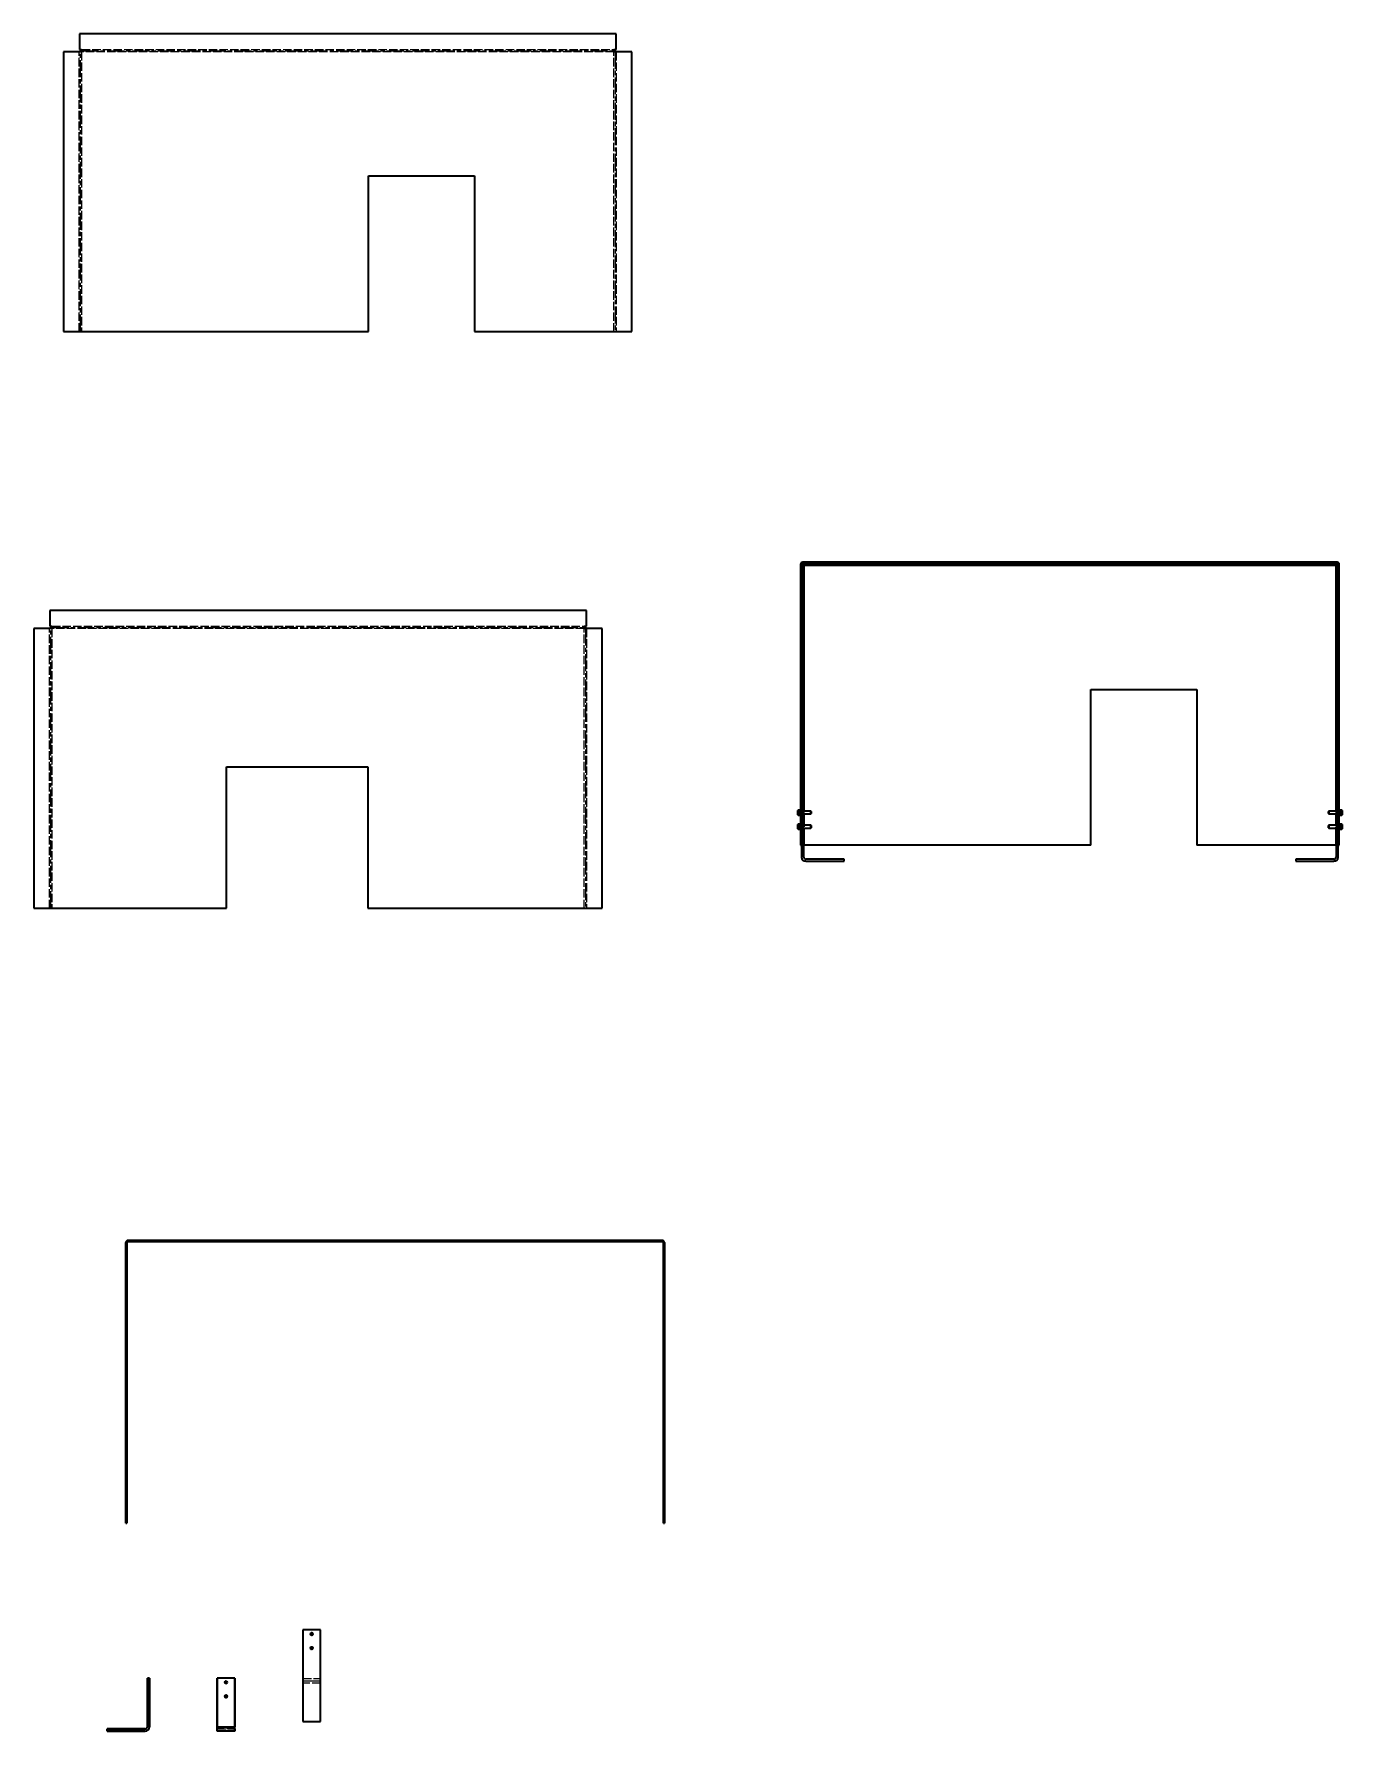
# Model space of a CAD drawing. Header units: millimetres. Extents: x 4 to 6792, y -31 to 4560.
# Drawn here: x 1198 to 3049, y 225 to 2626 of the extents above; entities that cross this region are included whole.
import ezdxf

# ---------------------------------------------------------------- set-up
doc = ezdxf.new("R2010")
doc.units = ezdxf.units.MM
doc.linetypes.add('ACAD_ISO02W100', pattern=[15, 12, -3])
doc.linetypes.add('ACAD_ISO08W100', pattern=[36, 24, -3, 6, -3])
doc.layers.add('Hidden Edges', color=7, linetype='ACAD_ISO02W100', lineweight=35)
doc.layers.add('Visible Edges', color=7, linetype='Continuous', lineweight=50)

msp = doc.modelspace()

# ---------------------------------------------------------------- linework, layer by layer
at = {"layer": 'Hidden Edges', "linetype": 'ACAD_ISO02W100', "lineweight": 18}
for p, q in [((1262.2, 2205.2), (1262.2, 2600.7)), ((1265.6, 2604.1), (2018.6, 2604.1)), ((1265.6, 2600.7), (1265.6, 2205.2)), ((2018.6, 2600.7), (1265.6, 2600.7)), ((2018.6, 2205.2), (2018.6, 2600.7)), ((2022, 2600.7), (2022, 2205.2)), ((1220.2, 1389.4), (1220.2, 1784.9)), ((1223.6, 1788.3), (1976.6, 1788.3)), ((1223.6, 1784.9), (1223.6, 1389.4)), ((1976.6, 1784.9), (1223.6, 1784.9)), ((1976.6, 1389.4), (1976.6, 1784.9)), ((1980, 1784.9), (1980, 1389.4)), ((1361.7, 296.4), (1358.7, 296.4)), ((1361.7, 296), (1358.7, 296)), ((1358.7, 292.8), (1361.7, 292.8)), ((1358.7, 292.4), (1361.7, 292.4)), ((1578.6, 299.7), (1603.6, 299.7)), ((1603.6, 292.9), (1578.6, 292.9)), ((1361.7, 276.4), (1358.7, 276.4)), ((1361.7, 276), (1358.7, 276)), ((1358.7, 272.8), (1361.7, 272.8)), ((1358.7, 272.4), (1361.7, 272.4)), ((1482.5, 231.4), (1457.5, 231.4)), ((1457.5, 228.4), (1482.5, 228.4)), ((1482.5, 228.4), (1457.5, 228.4))]:
    msp.add_line(p, q, dxfattribs=at)
at = {"layer": 'Hidden Edges', "linetype": 'ACAD_ISO08W100', "lineweight": 25}
for p, q in [((1263.9, 2205.2), (1263.9, 2600.7)), ((1265.6, 2602.4), (2018.6, 2602.4)), ((2020.3, 2600.7), (2020.3, 2205.2)), ((1221.9, 1389.4), (1221.9, 1784.9)), ((1223.6, 1786.6), (1976.6, 1786.6)), ((1978.3, 1784.9), (1978.3, 1389.4)), ((1578.6, 296.3), (1603.6, 296.3))]:
    msp.add_line(p, q, dxfattribs=at)
at = {"layer": 'Hidden Edges', "linetype": 'ACAD_ISO02W100', "lineweight": 18}
for centre, radius, start, end in [((1591.1, 362.7), 2, 349.979, 219.5141), ((1591.1, 362.7), 2, 233.0132, 238.314), ((1591.1, 362.7), 2, 243.7592, 259.9985), ((1591.1, 362.7), 1.62, 359.9731, 37.3483), ((1591.1, 342.7), 2, 349.9947, 206.0004), ((1591.1, 342.7), 2, 349.9947, 206.0004), ((1591.1, 342.7), 2, 212.6609, 219.5109), ((1591.1, 342.7), 2, 212.6609, 219.5109), ((1591.1, 342.7), 2, 238.3182, 243.7628), ((1591.1, 342.7), 2, 238.3182, 243.7628), ((1591.1, 342.7), 2, 249.257, 259.9999), ((1591.1, 342.7), 2, 249.257, 259.9999), ((1591.1, 342.7), 1.62, 90, 95.871), ((1591.1, 342.7), 1.62, 59.9822, 65.8513), ((1591.1, 342.7), 1.62, 29.9941, 37.3584), ((1591.1, 342.7), 1.62, 359.9929, 5.8617), ((1470, 294.4), 2, 161.0126, 204.2626), ((1470, 294.4), 2, 150.2612, 155.7097), ((1470, 294.4), 2, 215.0161, 221.6686), ((1470, 294.4), 2, 79.9922, 139.3128), ((1470, 294.4), 2, 258.2442, 285.2455), ((1470, 294.4), 2, 295.9998, 302.6485), ((1470, 294.4), 2, 309.487, 349.9823), ((1470, 274.4), 2, 150.2528, 204.2535), ((1470, 274.4), 2, 79.9938, 144.7543), ((1470, 274.4), 2, 215.0084, 221.6614), ((1470, 274.4), 2, 247.2998, 258.2422), ((1470, 274.4), 2, 268.9903, 274.2963), ((1470, 274.4), 2, 279.7472, 349.9916), ((1470, 274.4), 1.62, 359.9896, 5.8585)]:
    msp.add_arc(centre, radius, start, end, dxfattribs=at)
at = {"layer": 'Visible Edges', "linetype": 'Continuous', "lineweight": 35}
for p, q in [((2021.6, 2626.1), (1262.6, 2626.1)), ((2021.6, 2626.1), (1262.6, 2626.1)), ((1262.6, 2626.1), (1262.6, 2604.1)), ((1262.6, 2626.1), (1262.6, 2604.1)), ((2021.6, 2604.1), (2021.6, 2626.1)), ((2021.6, 2604.1), (2021.6, 2626.1)), ((1265.6, 2600.7), (1240.2, 2600.7)), ((1265.6, 2600.7), (1240.2, 2600.7)), ((1240.2, 2600.7), (1240.2, 2205.2)), ((1240.2, 2600.7), (1240.2, 2205.2)), ((1262.6, 2604.1), (1265.6, 2604.1)), ((1262.6, 2604.1), (1265.6, 2604.1)), ((1265.6, 2604.1), (1265.6, 2600.7)), ((1265.6, 2604.1), (1265.6, 2600.7)), ((2018.6, 2600.7), (2018.6, 2604.1)), ((2018.6, 2600.7), (2018.6, 2604.1)), ((2018.6, 2604.1), (2021.6, 2604.1)), ((2018.6, 2604.1), (2021.6, 2604.1)), ((2044, 2600.7), (2018.6, 2600.7)), ((2044, 2600.7), (2018.6, 2600.7)), ((2044, 2205.2), (2044, 2600.7)), ((2044, 2205.2), (2044, 2600.7)), ((1671.6, 2205.2), (1671.6, 2425.2)), ((1671.6, 2205.2), (1671.6, 2425.2)), ((1671.6, 2425.2), (1821.6, 2425.2)), ((1671.6, 2425.2), (1821.6, 2425.2)), ((1821.6, 2425.2), (1821.6, 2205.2)), ((1821.6, 2425.2), (1821.6, 2205.2)), ((1240.2, 2205.2), (1671.6, 2205.2)), ((1240.2, 2205.2), (1671.6, 2205.2)), ((1821.6, 2205.2), (2044, 2205.2)), ((1821.6, 2205.2), (2044, 2205.2)), ((2282.6, 1875.7), (2282.6, 1527.2)), ((2282.6, 1875.7), (2282.6, 1525.8)), ((2284.1, 1527.2), (2284.1, 1875.7)), ((2284.1, 1529.1), (2284.1, 1875.7)), ((2284.1, 1875.7), (3043.1, 1875.7)), ((2287.1, 1874.2), (2284.1, 1874.2)), ((3041.6, 1878.7), (2285.6, 1878.7)), ((3041.6, 1878.7), (2285.6, 1878.7)), ((2285.6, 1877.2), (3041.6, 1877.2)), ((2285.6, 1529.1), (2285.6, 1874.2)), ((2287.1, 1874.2), (2285.6, 1874.2)), ((2287.1, 1875.7), (2287.1, 1874.2)), ((3040.1, 1874.2), (2287.1, 1874.2)), ((2287.1, 1874.2), (2287.1, 1524.7)), ((3040.1, 1874.2), (3040.1, 1875.7)), ((3040.1, 1874.2), (3041.6, 1874.2)), ((3040.1, 1525.8), (3040.1, 1874.2)), ((3041.6, 1874.2), (3041.6, 1528)), ((3043.1, 1875.7), (3043.1, 1527.2)), ((3043.1, 1875.7), (3043.1, 1525.8)), ((3044.6, 1527.2), (3044.6, 1875.7)), ((3044.6, 1526.9), (3044.6, 1875.7)), ((1979.6, 1810.3), (1220.6, 1810.3)), ((1979.6, 1810.3), (1220.6, 1810.3)), ((1220.6, 1810.3), (1220.6, 1788.3)), ((1220.6, 1810.3), (1220.6, 1788.3)), ((1979.6, 1788.3), (1979.6, 1810.3)), ((1979.6, 1788.3), (1979.6, 1810.3)), ((1223.6, 1784.9), (1198.2, 1784.9)), ((1223.6, 1784.9), (1198.2, 1784.9)), ((1198.2, 1784.9), (1198.2, 1389.4)), ((1198.2, 1784.9), (1198.2, 1389.4)), ((1220.6, 1788.3), (1223.6, 1788.3)), ((1220.6, 1788.3), (1223.6, 1788.3)), ((1223.6, 1788.3), (1223.6, 1784.9)), ((1223.6, 1788.3), (1223.6, 1784.9)), ((1976.6, 1784.9), (1976.6, 1788.3)), ((1976.6, 1784.9), (1976.6, 1788.3)), ((1976.6, 1788.3), (1979.6, 1788.3)), ((1976.6, 1788.3), (1979.6, 1788.3)), ((2002, 1784.9), (1976.6, 1784.9)), ((2002, 1784.9), (1976.6, 1784.9)), ((2002, 1389.4), (2002, 1784.9)), ((2002, 1389.4), (2002, 1784.9)), ((2693.1, 1478.7), (2693.1, 1698.7)), ((2693.1, 1698.7), (2843.1, 1698.7)), ((2843.1, 1698.7), (2843.1, 1478.7)), ((1470.6, 1389.4), (1470.6, 1589.4)), ((1470.6, 1389.4), (1470.6, 1589.4)), ((1470.6, 1589.4), (1670.6, 1589.4)), ((1470.6, 1589.4), (1670.6, 1589.4)), ((1670.6, 1589.4), (1670.6, 1389.4)), ((1670.6, 1589.4), (1670.6, 1389.4)), ((2279.1, 1528.2), (2278.6, 1527.7)), ((2278.6, 1527.7), (2278.6, 1526.2)), ((2278.6, 1521.7), (2278.6, 1527.7)), ((2278.6, 1526.2), (2281.9, 1526.2)), ((2278.6, 1524.7), (2278.6, 1526.2)), ((2278.6, 1526.2), (2281.9, 1526.2)), ((2278.6, 1523.2), (2278.6, 1524.7)), ((2278.6, 1524.7), (2281.9, 1524.7)), ((2281.9, 1523.2), (2278.6, 1523.2)), ((2278.6, 1523.2), (2278.6, 1521.7)), ((2278.6, 1523.2), (2281.9, 1523.2)), ((2278.6, 1521.7), (2279.1, 1521.2)), ((2282.6, 1528.2), (2279.1, 1528.2)), ((2279.1, 1528.2), (2279.1, 1521.2)), ((2279.1, 1521.2), (2282.6, 1521.2)), ((2281.9, 1526.2), (2281.9, 1523.2)), ((2281.9, 1526.2), (2281.9, 1524.7)), ((2281.9, 1524.7), (2281.9, 1523.2)), ((2282.6, 1526.7), (2282.6, 1528.2)), ((2282.6, 1527.2), (2284.1, 1527.2)), ((2282.6, 1526.2), (2282.6, 1527.2)), ((2297.1, 1526.7), (2282.6, 1526.7)), ((2282.6, 1521.2), (2282.6, 1522.7)), ((2282.6, 1522.7), (2297.1, 1522.7)), ((2284.1, 1522.2), (2282.6, 1522.2)), ((2282.6, 1522.2), (2282.6, 1507.2)), ((2282.6, 1521.5), (2282.6, 1506.1)), ((2287.1, 1530.7), (2284.1, 1530.7)), ((2284.1, 1530.7), (2284.1, 1526.3)), ((2287.1, 1530.7), (2284.1, 1530.7)), ((2284.1, 1526.3), (2287.1, 1526.3)), ((2287.1, 1523.1), (2284.1, 1523.1)), ((2284.1, 1523.1), (2284.1, 1506.3)), ((2284.1, 1507.2), (2284.1, 1522.2)), ((2287.1, 1526.3), (2287.1, 1530.7)), ((2287.1, 1525.3), (2287.1, 1530.7)), ((2287.1, 1526.2), (2287.1, 1524.7)), ((2287.1, 1506.3), (2287.1, 1523.1)), ((2287.1, 1505.9), (2287.1, 1523.1)), ((2287.1, 1522.5), (2287.1, 1505)), ((2297.6, 1526.2), (2297.1, 1526.7)), ((2297.1, 1522.7), (2297.1, 1526.7)), ((2297.1, 1522.7), (2297.6, 1523.2)), ((2297.6, 1523.2), (2297.6, 1526.2)), ((2297.6, 1526.2), (2297.6, 1523.2)), ((3030.1, 1526.7), (3029.6, 1526.2)), ((3029.6, 1526.2), (3029.6, 1523.2)), ((3029.6, 1523.2), (3029.6, 1526.2)), ((3029.6, 1523.2), (3030.1, 1522.7)), ((3044.6, 1526.7), (3030.1, 1526.7)), ((3030.1, 1526.7), (3030.1, 1522.7)), ((3030.1, 1522.7), (3044.6, 1522.7)), ((3043.1, 1530.7), (3040.1, 1530.7)), ((3040.1, 1530.7), (3040.1, 1526.3)), ((3043.1, 1530.7), (3040.1, 1530.7)), ((3040.1, 1530.7), (3040.1, 1524.2)), ((3040.1, 1526.3), (3043.1, 1526.3)), ((3040.1, 1506.1), (3040.1, 1523.6)), ((3043.1, 1523.1), (3040.1, 1523.1)), ((3040.1, 1523.1), (3040.1, 1506.3)), ((3040.1, 1522.1), (3040.1, 1504.8)), ((3043.1, 1526.3), (3043.1, 1530.7)), ((3043.1, 1527.2), (3044.6, 1527.2)), ((3043.1, 1526.2), (3043.1, 1527.2)), ((3044.6, 1527.2), (3043.1, 1527.2)), ((3043.1, 1506.3), (3043.1, 1523.1)), ((3044.6, 1522.2), (3043.1, 1522.2)), ((3043.1, 1522.2), (3043.1, 1507.2)), ((3043.1, 1507), (3043.1, 1522.1)), ((3043.1, 1521.5), (3043.1, 1506.1)), ((3048.1, 1528.2), (3044.6, 1528.2)), ((3044.6, 1528.2), (3044.6, 1526.7)), ((3044.6, 1528.1), (3044.6, 1526.2)), ((3044.6, 1527.1), (3044.6, 1525.2)), ((3044.6, 1522.7), (3044.6, 1526.7)), ((3044.6, 1523.7), (3044.6, 1522.3)), ((3044.6, 1522.7), (3044.6, 1521.2)), ((3044.6, 1507.2), (3044.6, 1522.5)), ((3044.6, 1507.2), (3044.6, 1522.2)), ((3044.6, 1521.2), (3048.1, 1521.2)), ((3045.2, 1523.2), (3045.2, 1526.2)), ((3045.2, 1526.2), (3048.6, 1526.2)), ((3048.6, 1526.2), (3045.2, 1526.2)), ((3045.2, 1524.7), (3045.2, 1526.2)), ((3045.2, 1523.2), (3045.2, 1524.7)), ((3048.6, 1524.7), (3045.2, 1524.7)), ((3048.6, 1523.2), (3045.2, 1523.2)), ((3048.6, 1523.2), (3045.2, 1523.2)), ((3048.6, 1527.7), (3048.1, 1528.2)), ((3048.1, 1521.2), (3048.1, 1528.2)), ((3048.1, 1521.2), (3048.6, 1521.7)), ((3048.6, 1526.2), (3048.6, 1527.7)), ((3048.6, 1527.7), (3048.6, 1521.7)), ((3048.6, 1526.2), (3048.6, 1524.7)), ((3048.6, 1524.7), (3048.6, 1523.2)), ((3048.6, 1521.7), (3048.6, 1523.2)), ((2279.1, 1508.2), (2278.6, 1507.7)), ((2278.6, 1507.7), (2278.6, 1506.2)), ((2278.6, 1501.7), (2278.6, 1507.7)), ((2278.6, 1506.2), (2281.9, 1506.2)), ((2278.6, 1504.7), (2278.6, 1506.2)), ((2278.6, 1506.2), (2281.9, 1506.2)), ((2278.6, 1503.2), (2278.6, 1504.7)), ((2278.6, 1504.7), (2281.9, 1504.7)), ((2281.9, 1503.2), (2278.6, 1503.2)), ((2278.6, 1503.2), (2278.6, 1501.7)), ((2278.6, 1503.2), (2281.9, 1503.2)), ((2278.6, 1501.7), (2279.1, 1501.2)), ((2282.6, 1508.2), (2279.1, 1508.2)), ((2279.1, 1508.2), (2279.1, 1501.2)), ((2279.1, 1501.2), (2282.6, 1501.2)), ((2281.9, 1506.2), (2281.9, 1503.2)), ((2281.9, 1506.2), (2281.9, 1504.7)), ((2281.9, 1504.7), (2281.9, 1503.2)), ((2282.6, 1506.7), (2282.6, 1508.2)), ((2282.6, 1507.2), (2284.1, 1507.2)), ((2282.6, 1506.2), (2282.6, 1507.2)), ((2297.1, 1506.7), (2282.6, 1506.7)), ((2282.6, 1501.2), (2282.6, 1502.7)), ((2282.6, 1502.7), (2297.1, 1502.7)), ((2284.1, 1502.2), (2282.6, 1502.2)), ((2282.6, 1502.2), (2282.6, 1478.7)), ((2282.6, 1501.7), (2282.6, 1478.7)), ((2284.1, 1506.3), (2287.1, 1506.3)), ((2287.1, 1503.1), (2284.1, 1503.1)), ((2284.1, 1503.1), (2284.1, 1461.7)), ((2284.1, 1478.7), (2284.1, 1502.2)), ((2287.1, 1506.2), (2287.1, 1504.7)), ((2287.1, 1461.7), (2287.1, 1503.7)), ((2287.1, 1461.7), (2287.1, 1503.1)), ((2287.1, 1502.8), (2287.1, 1478.7)), ((2297.6, 1506.2), (2297.1, 1506.7)), ((2297.1, 1502.7), (2297.1, 1506.7)), ((2297.1, 1502.7), (2297.6, 1503.2)), ((2297.6, 1503.2), (2297.6, 1506.2)), ((2297.6, 1506.2), (2297.6, 1503.2)), ((3030.1, 1506.7), (3029.6, 1506.2)), ((3029.6, 1506.2), (3029.6, 1503.2)), ((3029.6, 1503.2), (3029.6, 1506.2)), ((3029.6, 1503.2), (3030.1, 1502.7)), ((3044.6, 1506.7), (3030.1, 1506.7)), ((3030.1, 1506.7), (3030.1, 1502.7)), ((3030.1, 1502.7), (3044.6, 1502.7)), ((3040.1, 1506.3), (3043.1, 1506.3)), ((3040.1, 1478.7), (3040.1, 1503.9)), ((3043.1, 1503.1), (3040.1, 1503.1)), ((3040.1, 1503.1), (3040.1, 1461.7)), ((3040.1, 1502.6), (3040.1, 1461.7)), ((3043.1, 1507.2), (3044.6, 1507.2)), ((3043.1, 1506.2), (3043.1, 1507.2)), ((3044.6, 1507.2), (3043.1, 1507.2)), ((3043.1, 1461.7), (3043.1, 1503.1)), ((3043.1, 1461.7), (3043.1, 1502.6)), ((3044.6, 1502.2), (3043.1, 1502.2)), ((3043.1, 1502.2), (3043.1, 1478.7)), ((3043.1, 1501.7), (3043.1, 1478.7)), ((3048.1, 1508.2), (3044.6, 1508.2)), ((3044.6, 1508.2), (3044.6, 1506.7)), ((3044.6, 1508.1), (3044.6, 1506.2)), ((3044.6, 1507.1), (3044.6, 1505.7)), ((3044.6, 1502.7), (3044.6, 1506.7)), ((3044.6, 1505.2), (3044.6, 1504.7)), ((3044.6, 1504.2), (3044.6, 1502.3)), ((3044.6, 1478.7), (3044.6, 1502.8)), ((3044.6, 1502.7), (3044.6, 1501.2)), ((3044.6, 1478.7), (3044.6, 1502.2)), ((3044.6, 1501.2), (3048.1, 1501.2)), ((3045.2, 1503.2), (3045.2, 1506.2)), ((3045.2, 1506.2), (3048.6, 1506.2)), ((3048.6, 1506.2), (3045.2, 1506.2)), ((3045.2, 1504.7), (3045.2, 1506.2)), ((3045.2, 1503.2), (3045.2, 1504.7)), ((3048.6, 1504.7), (3045.2, 1504.7)), ((3048.6, 1503.2), (3045.2, 1503.2)), ((3048.6, 1503.2), (3045.2, 1503.2)), ((3048.6, 1507.7), (3048.1, 1508.2)), ((3048.1, 1501.2), (3048.1, 1508.2)), ((3048.1, 1501.2), (3048.6, 1501.7)), ((3048.6, 1506.2), (3048.6, 1507.7)), ((3048.6, 1507.7), (3048.6, 1501.7)), ((3048.6, 1506.2), (3048.6, 1504.7)), ((3048.6, 1504.7), (3048.6, 1503.2)), ((3048.6, 1501.7), (3048.6, 1503.2)), ((2282.6, 1478.7), (2284.1, 1478.7)), ((2282.6, 1478.7), (2284.1, 1478.7)), ((2284.1, 1478.9), (2284.1, 1461.7)), ((2693.1, 1478.7), (2287.1, 1478.7)), ((3040.1, 1478.7), (2843.1, 1478.7)), ((3043.1, 1478.7), (3044.6, 1478.7)), ((3043.1, 1478.7), (3044.6, 1478.7)), ((2344.1, 1458.7), (2290.1, 1458.7)), ((2344.1, 1458.7), (2290.1, 1458.7)), ((2290.1, 1455.7), (2344.1, 1455.7)), ((2290.1, 1455.7), (2344.1, 1455.7)), ((2344.1, 1455.7), (2344.1, 1458.7)), ((2344.1, 1455.7), (2344.1, 1458.7)), ((3037.1, 1458.7), (2983.1, 1458.7)), ((2983.1, 1458.7), (2983.1, 1455.7)), ((2983.1, 1458.7), (2983.1, 1455.7)), ((3037.1, 1458.7), (2983.1, 1458.7)), ((2983.1, 1455.7), (3037.1, 1455.7)), ((2983.1, 1455.7), (3037.1, 1455.7)), ((1198.2, 1389.4), (1470.6, 1389.4)), ((1198.2, 1389.4), (1470.6, 1389.4)), ((1670.6, 1389.4), (2002, 1389.4)), ((1670.6, 1389.4), (2002, 1389.4)), ((1328.1, 916.4), (1328.1, 519.4)), ((1328.1, 519.4), (1328.1, 916.4)), ((1329.6, 916.4), (1329.6, 519.4)), ((1329.6, 519.4), (1329.6, 916.4)), ((2087.1, 919.4), (1331.1, 919.4)), ((1331.1, 919.4), (2087.1, 919.4)), ((2087.1, 917.9), (1331.1, 917.9)), ((1331.1, 917.9), (2087.1, 917.9)), ((2088.6, 916.4), (2088.6, 519.4)), ((2088.6, 519.4), (2088.6, 916.4)), ((2090.1, 916.4), (2090.1, 519.4)), ((2090.1, 519.4), (2090.1, 916.4)), ((1328.1, 562.9), (1328.1, 567.9)), ((1328.1, 562.9), (1328.1, 567.9)), ((1329.6, 567.9), (1328.1, 567.9)), ((1329.6, 567.9), (1328.1, 567.9)), ((1328.1, 562.9), (1329.6, 562.9)), ((1328.1, 562.9), (1329.6, 562.9)), ((1329.6, 567.9), (1329.6, 562.9)), ((1329.6, 567.9), (1329.6, 562.9)), ((2088.6, 562.9), (2088.6, 567.9)), ((2088.6, 562.9), (2088.6, 567.9)), ((2090.1, 567.9), (2088.6, 567.9)), ((2090.1, 567.9), (2088.6, 567.9)), ((2088.6, 562.9), (2090.1, 562.9)), ((2088.6, 562.9), (2090.1, 562.9)), ((2090.1, 567.9), (2090.1, 562.9)), ((2090.1, 567.9), (2090.1, 562.9)), ((1328.1, 542.9), (1328.1, 547.9)), ((1328.1, 542.9), (1328.1, 547.9)), ((1329.6, 547.9), (1328.1, 547.9)), ((1329.6, 547.9), (1328.1, 547.9)), ((1328.1, 542.9), (1329.6, 542.9)), ((1328.1, 542.9), (1329.6, 542.9)), ((1329.6, 547.9), (1329.6, 542.9)), ((1329.6, 547.9), (1329.6, 542.9)), ((2088.6, 542.9), (2088.6, 547.9)), ((2088.6, 542.9), (2088.6, 547.9)), ((2090.1, 547.9), (2088.6, 547.9)), ((2090.1, 547.9), (2088.6, 547.9)), ((2088.6, 542.9), (2090.1, 542.9)), ((2088.6, 542.9), (2090.1, 542.9)), ((2090.1, 547.9), (2090.1, 542.9)), ((2090.1, 547.9), (2090.1, 542.9)), ((1329.6, 519.4), (1328.1, 519.4)), ((1328.1, 519.4), (1329.6, 519.4)), ((2090.1, 519.4), (2088.6, 519.4)), ((2088.6, 519.4), (2090.1, 519.4)), ((1603.6, 368.7), (1578.6, 368.7)), ((1603.6, 368.7), (1578.6, 368.7)), ((1578.6, 368.7), (1578.6, 238.9)), ((1578.6, 368.7), (1578.6, 238.9)), ((1603.6, 238.9), (1603.6, 368.7)), ((1603.6, 238.9), (1603.6, 368.7)), ((1358.7, 300.4), (1361.7, 300.4)), ((1361.7, 300.4), (1358.7, 300.4)), ((1358.7, 231.4), (1358.7, 300.4)), ((1358.7, 300.4), (1358.7, 231.4)), ((1358.7, 292.4), (1358.7, 296.4)), ((1358.7, 292.8), (1358.7, 296)), ((1361.7, 231.4), (1361.7, 300.4)), ((1361.7, 300.4), (1361.7, 231.4)), ((1361.7, 296.4), (1361.7, 292.4)), ((1361.7, 296), (1361.7, 292.8)), ((1482.5, 300.4), (1457.5, 300.4)), ((1457.5, 300.4), (1457.5, 231.4)), ((1482.5, 300.4), (1457.5, 300.4)), ((1457.5, 231.4), (1457.5, 300.4)), ((1482.5, 231.4), (1482.5, 300.4)), ((1482.5, 300.4), (1482.5, 231.4)), ((1358.7, 272.4), (1358.7, 276.4)), ((1358.7, 272.8), (1358.7, 276)), ((1361.7, 276.4), (1361.7, 272.4)), ((1361.7, 276), (1361.7, 272.8)), ((1301.7, 228.4), (1355.7, 228.4)), ((1301.7, 225.4), (1301.7, 228.4)), ((1301.7, 228.4), (1301.7, 225.4)), ((1355.7, 228.4), (1301.7, 228.4)), ((1355.7, 225.4), (1301.7, 225.4)), ((1301.7, 225.4), (1355.7, 225.4)), ((1457.5, 231.4), (1482.5, 231.4)), ((1457.5, 225.4), (1457.5, 231.4)), ((1457.5, 228.4), (1457.5, 231.4)), ((1457.5, 225.4), (1457.5, 228.4)), ((1482.5, 225.4), (1457.5, 225.4)), ((1482.5, 225.4), (1457.5, 225.4)), ((1482.5, 225.4), (1482.5, 231.4)), ((1482.5, 228.4), (1482.5, 231.4)), ((1482.5, 228.4), (1482.5, 225.4)), ((1578.6, 238.9), (1603.6, 238.9)), ((1578.6, 238.9), (1603.6, 238.9))]:
    msp.add_line(p, q, dxfattribs=at)
at = {"layer": 'Visible Edges', "linetype": 'ACAD_ISO08W100', "lineweight": 25}
for p, q in [((1263.9, 2205.2), (1263.9, 2600.7)), ((1265.6, 2602.4), (2018.6, 2602.4)), ((2020.3, 2600.7), (2020.3, 2205.2)), ((1221.9, 1389.4), (1221.9, 1784.9)), ((1223.6, 1786.6), (1976.6, 1786.6)), ((1978.3, 1784.9), (1978.3, 1389.4)), ((1578.6, 296.3), (1603.6, 296.3))]:
    msp.add_line(p, q, dxfattribs=at)
at = {"layer": 'Visible Edges', "linetype": 'Continuous', "lineweight": 35}
for centre in [(1591.1, 362.7), (1591.1, 342.7), (1470, 294.4), (1470, 294.4), (1470, 274.4)]:
    msp.add_circle(centre, 1.62, dxfattribs=at)
for centre, radius, start, end in [((2285.6, 1875.7), 3, 90, 180), ((2285.6, 1875.7), 3, 90, 180), ((2285.6, 1875.7), 1.5, 90, 180), ((3041.6, 1875.7), 3, 0, 90), ((3041.6, 1875.7), 3, 0, 90), ((3041.6, 1875.7), 1.5, 0, 90), ((3041.6, 1875.7), 1.5, 0, 90), ((2290.1, 1461.7), 6, 180, 270), ((2290.1, 1461.7), 6, 180, 270), ((2290.1, 1461.7), 3, 180, 270), ((2290.1, 1461.7), 3, 180, 270), ((3037.1, 1461.7), 3, 270, 0), ((3037.1, 1461.7), 6, 270, 0), ((3037.1, 1461.7), 3, 270, 0), ((3037.1, 1461.7), 6, 270, 0), ((1331.1, 916.4), 3, 90, 180), ((1331.1, 916.4), 3, 90, 180), ((1331.1, 916.4), 1.5, 90, 180), ((1331.1, 916.4), 1.5, 90, 180), ((2087.1, 916.4), 3, 0, 90), ((2087.1, 916.4), 3, 0, 90), ((2087.1, 916.4), 1.5, 0, 90), ((2087.1, 916.4), 1.5, 0, 90), ((1591.1, 362.7), 1.62, 37.3483, 359.9731), ((1591.1, 342.7), 1.62, 95.871, 359.9929), ((1591.1, 342.7), 1.62, 65.8513, 90), ((1591.1, 342.7), 1.62, 37.3584, 59.9822), ((1591.1, 342.7), 1.62, 5.8617, 29.9941), ((1470, 274.4), 1.62, 90, 359.9896), ((1470, 274.4), 1.62, 5.8585, 90), ((1355.7, 231.4), 6, 270, 0), ((1355.7, 231.4), 6, 270, 0), ((1355.7, 231.4), 3, 270, 0), ((1355.7, 231.4), 3, 270, 0)]:
    msp.add_arc(centre, radius, start, end, dxfattribs=at)
at = {"layer": 'Visible Edges', "linetype": 'Continuous', "lineweight": 18}
for centre, start, end in [((1591.1, 362.7), 349.979, 259.9985), ((1591.1, 362.7), 219.5141, 233.0132), ((1591.1, 362.7), 238.314, 243.7592), ((1591.1, 342.7), 349.9947, 259.9999), ((1591.1, 342.7), 349.9947, 259.9999), ((1591.1, 342.7), 206.0004, 212.6609), ((1591.1, 342.7), 206.0004, 212.6609), ((1591.1, 342.7), 219.5109, 238.3182), ((1591.1, 342.7), 219.5109, 238.3182), ((1591.1, 342.7), 243.7628, 249.257), ((1591.1, 342.7), 243.7628, 249.257), ((1470, 294.4), 79.9922, 349.9823), ((1470, 294.4), 155.7097, 161.0126), ((1470, 294.4), 204.2626, 215.0161), ((1470, 294.4), 139.3128, 150.2612), ((1470, 294.4), 221.6686, 258.2442), ((1470, 294.4), 285.2455, 295.9998), ((1470, 294.4), 302.6485, 309.487), ((1470, 274.4), 79.9938, 349.9916), ((1470, 274.4), 204.2535, 215.0084), ((1470, 274.4), 144.7543, 150.2528), ((1470, 274.4), 221.6614, 247.2998), ((1470, 274.4), 258.2422, 268.9903), ((1470, 274.4), 274.2963, 279.7472)]:
    msp.add_arc(centre, 2, start, end, dxfattribs=at)

doc.saveas('drawing.dxf')
